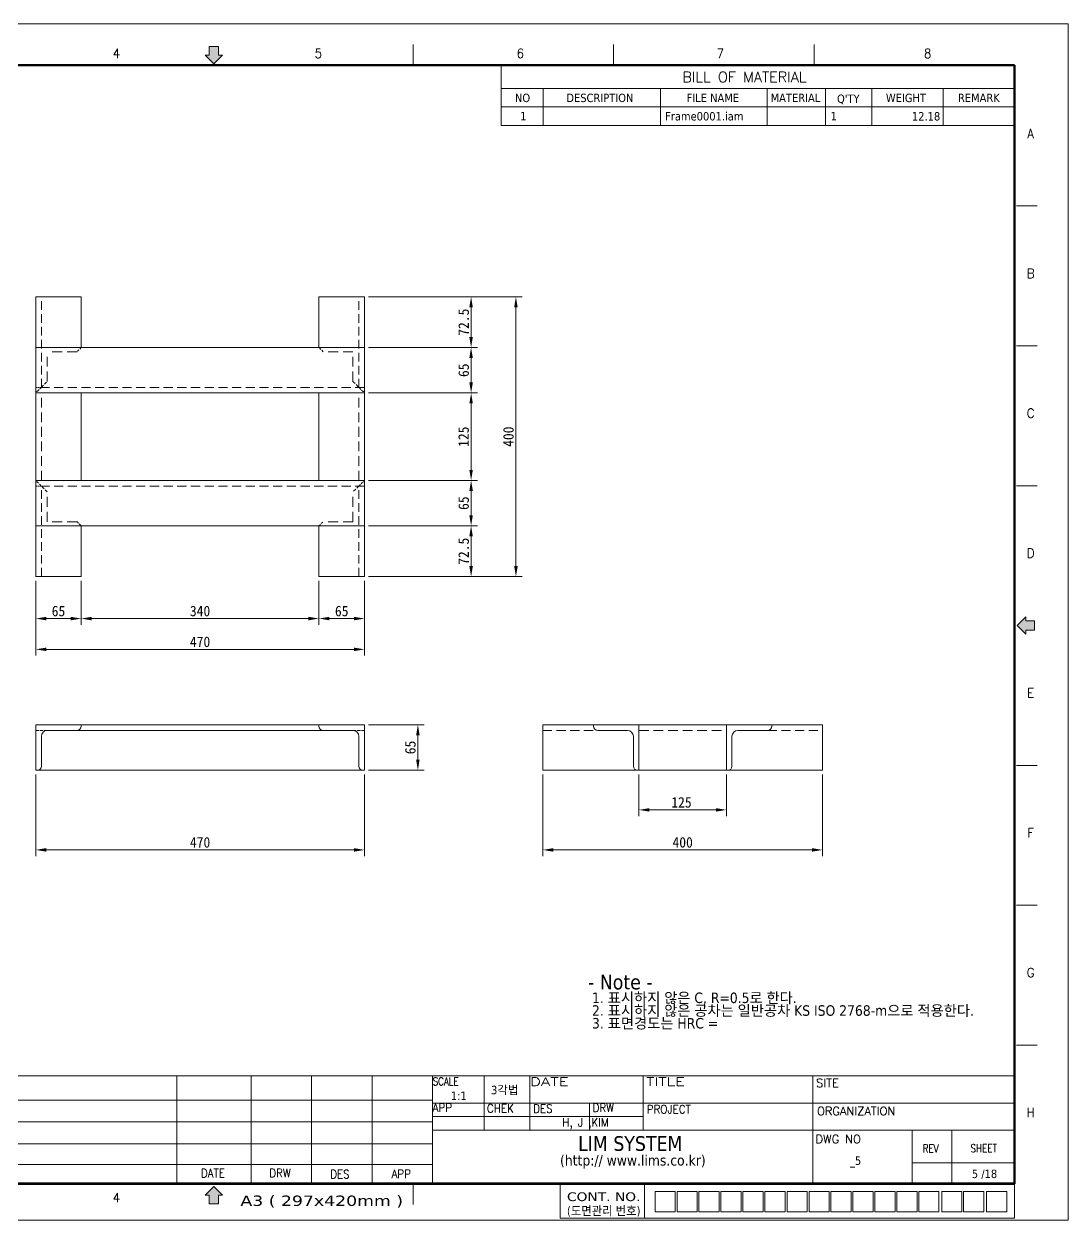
# Model space of a CAD drawing. Header units: millimetres. Extents: x 36 to 2484, y 36 to 1746.
# Drawn here: x 991 to 2484, y 36 to 1746 of the extents above; entities that cross this region are included whole.
import ezdxf
from ezdxf.enums import TextEntityAlignment as Align

# ---------------------------------------------------------------- set-up
doc = ezdxf.new("R2010")
doc.units = ezdxf.units.MM
doc.header["$LTSCALE"] = 6
doc.linetypes.add('HIDDEN', pattern=[9.525, 6.35, -3.175])
doc.layers.get('0').update_dxf_attribs({"lineweight": 18})
for name, color, linetype, lineweight in [('SkizziergeometrieWIN-ISO', 7, 'Continuous', 50), ('가는실선_A4', 7, 'Continuous', 5), ('굵은실선_A3', 7, 'Continuous', 18), ('제목(ISO)', 7, 'Continuous', 50)]:
    doc.layers.add(name, color=color, linetype=linetype, lineweight=lineweight)
for name, color, linetype, lineweight, true_color in [('가는실선_A3', 9, 'Continuous', 5, 0x808080), ('가는파선_A3', 7, 'HIDDEN', 13, 0x008000), ('해치선_A3', 1, 'Continuous', 5, 0xff0000)]:
    doc.layers.add(name, color=color, linetype=linetype, lineweight=lineweight, true_color=true_color)
doc.styles.add('A3_DS_PartList', font='RomanC.shx')
doc.styles.add('A3_DS_TB02', font='tahoma.ttf')
doc.styles.add('ROMANC_61', font='ROMANC.shx')
doc.styles.add('주 텍스트 (ISO)', font='tahoma.ttf')
doc.styles.add('주문자_A3(3.5)', font='tahoma.ttf')
doc.styles.add('치수문자_A3(2.5)', font='')
doc.styles.add('텍스트 스타일12', font='tahoma.ttf')
doc.styles.add('텍스트 스타일171', font='ROMANC.shx', dxfattribs={"width": 0.9})
doc.styles.add('텍스트 스타일206', font='ROMANC.shx', dxfattribs={"width": 1.11072})
doc.styles.add('텍스트 스타일208', font='ROMANC.shx', dxfattribs={"width": 1.194322})
doc.styles.add('텍스트 스타일211', font='ROMANC.shx', dxfattribs={"width": 0.9})
doc.styles.add('텍스트 스타일213', font='RomanC.shx', dxfattribs={"width": 0.9})
doc.styles.add('텍스트 스타일233', font='RomanC.shx')
doc.styles.add('텍스트 스타일36', font='ROMANC.shx', dxfattribs={"width": 0.941937})
doc.styles.add('텍스트 스타일42', font='tahoma.ttf', dxfattribs={"width": 1.378837})
doc.styles.add('텍스트 스타일46', font='tahoma.ttf', dxfattribs={"width": 0.862937})
doc.styles.add('텍스트 스타일48', font='tahoma.ttf', dxfattribs={"width": 1.258573})
doc.styles.add('텍스트 스타일65', font='romans.shx', dxfattribs={"width": 0.8})
doc.styles.get('치수문자_A3(2.5)').set_extended_font_data('GulimChe')
doc.dimstyles.new('치수_A3(2.5)', dxfattribs={"dimscale": 6, "dimtxt": 2.5, "dimasz": 2.5, "dimexe": 1.5, "dimexo": 1, "dimgap": 0.5, "dimtad": 1, "dimtoh": 1, "dimdec": 1, "dimrnd": 1e-08, "dimdsep": 46, "dimtxsty": '치수문자_A3(2.5)', "dimcen": 0.09, "dimdle": 10, "dimclrd": 8, "dimclre": 8, "dimclrt": 7, "dimadec": 1, "dimazin": 2, "dimtfac": 0.8, "dimtmove": 0, "dimatfit": 3, "dimfxl": 1, "dimtolj": 1, "dimtzin": 0, "dimlwd": -1, "dimlwe": -1, "dimarcsym": 0})

# ---------------------------------------------------------------- blocks, each defined once
blk = doc.blocks.new('경계 A3_경계')
for points in [[(405.98, 148.76), (403.92, 148.76), (403.92, 149.72), (401.86, 147.66), (403.92, 145.6), (403.92, 146.56), (405.98, 146.56)], [(211.52, 9.9), (211.52, 11.96), (212.48, 11.96), (210.42, 14.01), (208.36, 11.96), (209.32, 11.96), (209.32, 9.9)]]:
    blk.add_hatch(color=7).paths.add_polyline_path(points)
at = {"layer": '해치선_A3'}
blk.add_hatch(color=7, dxfattribs=at).paths.add_polyline_path([(211.52, 283.53), (212.48, 283.53), (210.42, 281.47), (208.36, 283.53), (209.32, 283.53), (209.32, 285.59), (211.52, 285.59)])
for p, q in [((209.32, 285.59), (211.52, 285.59)), ((209.32, 283.53), (209.32, 285.59)), ((211.52, 285.59), (211.52, 283.53)), ((208.36, 283.53), (209.32, 283.53)), ((210.42, 281.47), (208.36, 283.53)), ((211.52, 283.53), (212.48, 283.53)), ((403.92, 149.72), (401.86, 147.66)), ((403.92, 148.76), (403.92, 149.72)), ((405.98, 148.76), (403.92, 148.76)), ((405.98, 146.56), (405.98, 148.76)), ((401.86, 147.66), (403.92, 145.6)), ((403.92, 146.56), (405.98, 146.56)), ((403.92, 145.6), (403.92, 146.56)), ((292.99, 6.43), (292.99, 14.6)), ((210.42, 14.01), (208.36, 11.96)), ((208.36, 11.96), (209.32, 11.96)), ((209.32, 11.96), (209.32, 9.9)), ((212.48, 11.96), (210.42, 14.01)), ((211.52, 9.9), (211.52, 11.96)), ((211.52, 11.96), (212.48, 11.96)), ((209.32, 9.9), (211.52, 9.9))]:
    blk.add_line(p, q)
at = {"color": 7}
for p, q in [((403.92, 149.72), (401.86, 147.66)), ((403.92, 148.76), (403.92, 149.72)), ((405.98, 148.76), (403.92, 148.76)), ((405.98, 146.56), (405.98, 148.76)), ((401.86, 147.66), (403.92, 145.6)), ((403.92, 145.6), (403.92, 146.56)), ((403.92, 146.56), (405.98, 146.56)), ((210.42, 14.01), (208.36, 11.96)), ((208.36, 11.96), (209.32, 11.96)), ((209.32, 11.96), (209.32, 9.9)), ((212.48, 11.96), (210.42, 14.01)), ((211.52, 9.9), (211.52, 11.96)), ((211.52, 11.96), (212.48, 11.96)), ((209.32, 9.9), (211.52, 9.9))]:
    blk.add_line(p, q, dxfattribs=at)
at = {"layer": 'SkizziergeometrieWIN-ISO', "lineweight": 18}
for p, q in [((6, 291), (414, 291)), ((414, 291), (414, 6)), ((414, 6), (6, 6))]:
    blk.add_line(p, q, dxfattribs=at)
at = {"layer": '가는실선_A3', "color": 7}
for p, q in [((257.9, 281.16), (257.9, 286.06)), ((305.67, 281.16), (305.67, 286.06)), ((353.45, 281.16), (353.45, 286.06)), ((401.71, 247.62), (406.61, 247.62)), ((401.71, 214.3), (406.61, 214.3)), ((401.71, 180.98), (406.61, 180.98)), ((401.71, 114.34), (406.61, 114.34)), ((401.71, 81.02), (406.61, 81.02)), ((401.71, 47.7), (406.61, 47.7)), ((257.9, 14.6), (257.9, 9.7)), ((313.09, 14.6), (313.09, 6.55)), ((401.22, 14.6), (401.22, 6.43)), ((315.58, 12.77), (315.58, 7.95)), ((315.58, 12.77), (320.4, 12.77)), ((320.4, 12.77), (320.4, 7.95)), ((320.81, 12.77), (320.81, 7.95)), ((320.81, 12.77), (325.63, 12.77)), ((325.63, 12.77), (325.63, 7.95)), ((326.03, 12.77), (326.03, 7.95)), ((326.03, 12.77), (330.86, 12.77)), ((330.86, 12.77), (330.86, 7.95)), ((331.26, 12.77), (336.09, 12.77)), ((331.26, 12.77), (331.26, 7.95)), ((336.09, 12.77), (336.09, 7.95)), ((336.49, 12.77), (336.49, 7.95)), ((336.49, 12.77), (341.31, 12.77)), ((341.31, 12.77), (341.31, 7.95)), ((341.72, 12.77), (341.72, 7.95)), ((341.72, 12.77), (346.54, 12.77)), ((346.54, 12.77), (346.54, 7.95)), ((347.03, 12.77), (351.86, 12.77)), ((347.03, 12.77), (347.03, 7.95)), ((351.86, 12.77), (351.86, 7.95)), ((352.26, 12.77), (352.26, 7.95)), ((352.26, 12.77), (357.09, 12.77)), ((357.09, 12.77), (357.09, 7.95)), ((357.49, 12.77), (357.49, 7.95)), ((357.49, 12.77), (362.31, 12.77)), ((362.31, 12.77), (362.31, 7.95)), ((362.72, 12.77), (362.72, 7.95)), ((362.72, 12.77), (367.54, 12.77)), ((367.54, 12.77), (367.54, 7.95)), ((367.94, 12.77), (372.77, 12.77)), ((367.94, 12.77), (367.94, 7.95)), ((372.77, 12.77), (372.77, 7.95)), ((373.17, 12.77), (373.17, 7.95)), ((373.17, 12.77), (378, 12.77)), ((378, 12.77), (378, 7.95)), ((378.4, 12.77), (378.4, 7.95)), ((378.4, 12.77), (383.22, 12.77)), ((383.22, 12.77), (383.22, 7.95)), ((383.88, 12.77), (388.7, 12.77)), ((383.88, 12.77), (383.88, 7.95)), ((388.7, 12.77), (388.7, 7.95)), ((389.1, 12.77), (389.1, 7.95)), ((389.1, 12.77), (393.93, 12.77)), ((393.93, 12.77), (393.93, 7.95)), ((394.55, 12.77), (394.55, 7.95)), ((394.55, 12.77), (399.37, 12.77)), ((399.37, 12.77), (399.37, 7.95)), ((292.99, 6.43), (401.22, 6.43)), ((315.58, 7.95), (320.4, 7.95)), ((320.81, 7.95), (325.63, 7.95)), ((326.03, 7.95), (330.86, 7.95)), ((331.26, 7.95), (336.09, 7.95)), ((336.49, 7.95), (341.31, 7.95)), ((341.72, 7.95), (346.54, 7.95)), ((347.03, 7.95), (351.86, 7.95)), ((352.26, 7.95), (357.09, 7.95)), ((357.49, 7.95), (362.31, 7.95)), ((362.72, 7.95), (367.54, 7.95)), ((367.94, 7.95), (372.77, 7.95)), ((373.17, 7.95), (378, 7.95)), ((378.4, 7.95), (383.22, 7.95)), ((383.88, 7.95), (388.7, 7.95)), ((389.1, 7.95), (393.93, 7.95)), ((394.55, 7.95), (399.37, 7.95))]:
    blk.add_line(p, q, dxfattribs=at)
at = {"layer": '가는실선_A3', "color": 7, "lineweight": 60}
for p, q in [((401.22, 281.16), (19.02, 281.16)), ((401.22, 14.6), (401.22, 281.16)), ((19.02, 14.6), (401.22, 14.6))]:
    blk.add_line(p, q, dxfattribs=at)
at = {"layer": '굵은실선_A3'}
blk.add_line((212.48, 283.53), (210.42, 281.47), dxfattribs=at)
at = {"layer": '가는실선_A3', "color": 7, "style": '텍스트 스타일36', "width": 0.941937}
for s, p in [('4', (187.21, 283.98)), ('5', (235.33, 283.98)), ('6', (283.45, 283.98)), ('7', (331.14, 283.98)), ('8', (380.55, 283.98)), ('A', (405.08, 264.88)), ('B', (405.08, 231.56)), ('C', (405.08, 198.24)), ('D', (405.08, 164.92)), ('E', (405.08, 131.6)), ('F', (405.08, 98.28)), ('G', (405.08, 64.96)), ('H', (405.08, 31.64)), ('4', (187.21, 11.34))]:
    blk.add_text(s, height=2.2, dxfattribs=at).set_placement(p, align=Align.MIDDLE_CENTER)
at = {"layer": '가는실선_A3', "color": 7}
for s, height, style, width, p, p2 in [('A3 ( 297x420mm )', 2.463, '텍스트 스타일42', 1.378315, (216.76, 9.38), (255.51, 9.38)), ('CONT. NO.', 2.084, '텍스트 스타일48', 1.258564, (294.58, 10.53), (312.09, 10.53)), ('(도면관리 번호)', 2.084, '텍스트 스타일46', 0.982376, (294.58, 7.15), (312.09, 7.15))]:
    blk.add_text(s, height=height, dxfattribs=dict(at, style=style, width=width)).set_placement(p, p2, align=Align.FIT)
blk = doc.blocks.new('제목 블록 A3_표제란')
at = {"layer": '가는실선_A4', "lineweight": 13}
for p, q in [((25.42, 38.66), (269.12, 38.66)), ((208.17, 38.66), (208.17, 13.12)), ((269.12, 38.66), (407.77, 38.63)), ((25.42, 32.81), (269.12, 32.81))]:
    blk.add_line(p, q, dxfattribs=at)
at = {"layer": '가는실선_A4'}
for p, q in [((25.42, 13.12), (25.42, 38.66)), ((52.65, 38.66), (52.65, 13.12)), ((97.69, 38.66), (97.69, 13.12)), ((106.58, 37.75), (104.15, 34.26)), ((109.02, 34.26), (106.58, 37.75)), ((116.56, 13.12), (116.56, 38.69)), ((225.83, 38.66), (225.83, 12.86)), ((240.26, 38.66), (240.26, 12.86)), ((254.69, 38.66), (254.69, 13.12)), ((281.38, 38.66), (281.38, 25.66)), ((292.25, 38.65), (292.25, 25.66)), ((319.29, 38.65), (319.29, 25.66)), ((407.76, 13.12), (407.77, 38.63)), ((104.15, 34.26), (109.02, 34.26)), ((36.93, 32.81), (36.93, 19.82)), ((66.8, 32.81), (66.8, 17.47)), ((82.25, 32.81), (82.25, 17.47)), ((106.58, 31.55), (104.15, 28.06)), ((109.02, 28.06), (106.58, 31.55)), ((306.52, 32.15), (306.52, 25.66)), ((97.69, 30.03), (25.42, 30.03)), ((30.98, 29.24), (32.59, 29.24)), ((31.78, 28.13), (30.98, 29.24)), ((32.59, 29.24), (31.78, 28.13)), ((30.19, 26.66), (31.8, 26.66)), ((30.99, 25.55), (30.19, 26.66)), ((31.8, 26.66), (30.99, 25.55)), ((31.8, 26.66), (33.4, 26.66)), ((32.6, 25.55), (31.8, 26.66)), ((33.4, 26.66), (32.6, 25.55)), ((104.15, 28.06), (109.02, 28.06)), ((106.58, 26.57), (104.15, 23.08)), ((109.02, 23.08), (106.58, 26.57)), ((97.69, 25.05), (25.42, 25.05)), ((29.38, 24.16), (30.98, 24.16)), ((30.18, 23.05), (29.38, 24.16)), ((30.98, 24.16), (30.18, 23.05)), ((30.98, 24.16), (32.59, 24.16)), ((31.79, 23.05), (30.98, 24.16)), ((32.59, 24.16), (31.79, 23.05)), ((32.59, 24.16), (34.2, 24.16)), ((33.39, 23.05), (32.59, 24.16)), ((34.2, 24.16), (33.39, 23.05)), ((104.15, 23.08), (109.02, 23.08)), ((28.59, 21.34), (30.19, 21.34)), ((29.39, 20.23), (28.59, 21.34)), ((30.19, 21.34), (29.39, 20.23)), ((30.19, 21.34), (31.8, 21.34)), ((31, 20.23), (30.19, 21.34)), ((31.8, 21.34), (31, 20.23)), ((31.8, 21.34), (33.41, 21.34)), ((32.6, 20.23), (31.8, 21.34)), ((33.41, 21.34), (32.6, 20.23)), ((33.41, 21.34), (35.01, 21.34)), ((34.21, 20.23), (33.41, 21.34)), ((35.01, 21.34), (34.21, 20.23)), ((106.58, 21.34), (104.15, 17.85)), ((109.02, 17.85), (106.58, 21.34)), ((97.69, 19.82), (25.42, 19.82)), ((36.93, 19.82), (36.93, 13.12)), ((104.15, 17.85), (109.02, 17.85)), ((25.42, 13.12), (407.76, 13.12)), ((208.17, 13.12), (25.42, 13.12))]:
    blk.add_line(p, q, dxfattribs=at)
at = {"layer": '가는실선_A4', "color": 7}
for p, q in [((269.12, 13.12), (269.12, 38.66)), ((359.7, 38.64), (359.69, 13.12)), ((269.12, 32.15), (407.77, 32.15)), ((269.09, 27.68), (25.42, 27.68)), ((407.76, 25.66), (269.12, 25.66)), ((383.36, 25.66), (383.36, 13.12)), ((269.12, 22.4), (25.42, 22.4)), ((269.12, 17.47), (52.65, 17.47)), ((383.36, 17.91), (407.76, 17.92))]:
    blk.add_line(p, q, dxfattribs=at)
at = {"layer": '가는실선_A4', "color": 7, "linetype": 'Continuous'}
blk.add_line((392.85, 25.66), (392.85, 13.12), dxfattribs=at)
at = {"layer": '가는실선_A4'}
for centre, start, end in [((30.81, 31.11), 0, 180), ((32.21, 31.11), 180, 0)]:
    blk.add_arc(centre, 0.698, start, end, dxfattribs=at)
at = {"layer": '제목(ISO)', "color": 208, "lineweight": 5, "true_color": 0x400040}
blk.add_line((269.12, 28.95), (319.29, 28.95), dxfattribs=at)
at = {"layer": '가는실선_A3', "color": 7, "style": '텍스트 스타일12'}
blk.add_attdef('질량\\P1;_001', (38.26, 15.71), '', height=2, dxfattribs=at)
at = {"layer": '가는실선_A4', "color": 7}
for s, height, style, width, p in [('SCALE', 1.911, '텍스트 스타일65', 0.8, (269.12, 36.36)), ('CLASS OF FINISH', 2, '텍스트 스타일171', 0.9, (26.97, 34.81)), ('GENERAL TOL(MACHINE)', 2, '텍스트 스타일171', 0.9, (53.76, 34.67)), ('4', 1.5, '텍스트 스타일211', 0.9, (105.83, 34.98)), ('OVER0.5', 1.5, '텍스트 스타일211', 0.9, (54.63, 30.6)), ('UNDER6', 1.5, '텍스트 스타일211', 0.9, (69.75, 30.85)), ('APP', 2, '텍스트 스타일171', 0.9, (269.12, 30.05)), ('CHEK', 2, '텍스트 스타일171', 0.9, (282.07, 29.86)), ('DES', 2, '텍스트 스타일171', 0.9, (293.07, 29.82)), ('DRW', 2, '텍스트 스타일171', 0.9, (307.23, 30.03)), ('PROJECT', 2, '텍스트 스타일171', 0.9, (320.13, 29.68)), ('50S', 1.5, '텍스트 스타일211', 0.9, (42.49, 28.11)), ('6', 1.5, '텍스트 스타일211', 0.9, (56.81, 28.15)), ('30', 1.5, '텍스트 스타일211', 0.9, (71.73, 28.22)), ('3', 1.5, '텍스트 스타일211', 0.9, (105.83, 28.78)), ('H, J ,KIM', 2, '텍스트 스타일171', 0.9, (300.03, 26.54)), ('12.5S', 1.5, '텍스트 스타일211', 0.9, (42.49, 25.76)), ('30', 1.5, '텍스트 스타일211', 0.9, (56.81, 25.8)), ('120', 1.5, '텍스트 스타일211', 0.9, (71.73, 25.86)), ('3.2S', 1.5, '텍스트 스타일211', 0.9, (42.49, 23.12)), ('120', 1.5, '텍스트 스타일211', 0.9, (56.81, 23.16)), ('315', 1.5, '텍스트 스타일211', 0.9, (71.73, 23.23)), ('2', 1.5, '텍스트 스타일211', 0.9, (105.83, 23.8)), ('0.8S', 1.5, '텍스트 스타일211', 0.9, (42.49, 20.48)), ('160', 1.5, '텍스트 스타일211', 0.9, (56.81, 20.52)), ('1000', 1.5, '텍스트 스타일213', 0.9, (71.72, 20.59)), ('1', 1.5, '텍스트 스타일211', 0.9, (105.83, 18.57)), ('REV', 1.911, '텍스트 스타일65', 0.8, (385.9, 20.39)), ('SHEET', 1.911, '텍스트 스타일65', 0.8, (397.3, 20.42)), ('Weight', 2, '텍스트 스타일171', 0.9, (26.97, 15.76)), ('315', 1.5, '텍스트 스타일213', 0.9, (56.81, 17.94)), ('2000', 1.5, '텍스트 스타일211', 0.9, (71.72, 18.01)), ('OVER 2000', 1.5, '텍스트 스타일211', 0.9, (56.81, 13.87)), ('50S', 1.5, '텍스트 스타일211', 0.9, (71.73, 13.94)), ('REV NO', 2, '텍스트 스타일171', 0.9, (101.23, 14.1)), ('REVISION NOTE', 2, '텍스트 스타일171', 0.9, (148.38, 14.33)), ('DATE', 2, '텍스트 스타일171', 0.9, (213.9, 14.44)), ('DRW', 2, '텍스트 스타일171', 0.9, (230.19, 14.46)), ('DES', 2, '텍스트 스타일171', 0.9, (244.7, 14.2)), ('APP', 2, '텍스트 스타일171', 0.9, (259.32, 14.27))]:
    blk.add_text(s, height=height, dxfattribs=dict(at, style=style, width=width)).set_placement(p)
for s, style, width, p, p2 in [('DATE', '텍스트 스타일208', 1.22262, (292.31, 36.23), (301.51, 36.23)), ('TITLE', '텍스트 스타일206', 1.136317, (320.02, 36.23), (329.22, 36.23))]:
    blk.add_text(s, height=2, dxfattribs=dict(at, style=style, width=width)).set_placement(p, p2, align=Align.FIT)
at = {"layer": '가는실선_A4', "color": 7, "style": '텍스트 스타일233'}
for s, p in [('SITE', (360.5, 35.93)), ('ORGANIZATION', (360.7, 29.24)), ('DWG NO', (360.36, 22.57))]:
    blk.add_text(s, height=2, dxfattribs=at).set_placement(p)
at = {"layer": '가는실선_A4', "color": 7}
for s, insert, char_height, attachment_point, style in [('\\fTahoma|b0|i0;\\H2.0000;3각법', (283.03, 35.14), 2, 4, '주문자_A3(3.5)'), ('\\fAIGDT|b0|i0;\\W0.90;\\H1.5000;`\\fTahoma|b0|i0;\\W0.90;\\H1.5000;0.2', (85.63, 30.47), 1.5, 7, 'ROMANC_61'), ('\\fAIGDT|b0|i0;\\W0.90;\\H1.5000;`\\fTahoma|b0|i0;\\W0.90;\\H1.5000;0.1', (85.63, 27.69), 1.5, 7, 'ROMANC_61'), ('\\fAIGDT|b0|i0;\\W0.90;\\H1.5000;`\\fTahoma|b0|i0;\\W0.90;\\H1.5000;0.3', (85.63, 25.34), 1.5, 7, 'ROMANC_61'), ('\\fAIGDT|b0|i0;\\W0.90;\\H1.5000;`\\fTahoma|b0|i0;\\W0.90;\\H1.5000;0.5', (85.63, 22.71), 1.5, 7, 'ROMANC_61'), ('\\fAIGDT|b0|i0;\\W0.90;\\H1.5000;`\\fTahoma|b0|i0;\\W0.90;\\H1.5000;0.8', (85.62, 20.06), 1.5, 7, 'ROMANC_61'), ('\\fAIGDT|b0|i0;\\W0.90;\\H1.5000;`\\fTahoma|b0|i0;\\W0.90;\\H1.5000;1.2', (85.62, 17.48), 1.5, 7, 'ROMANC_61'), ('\\fAIGDT|b0|i0;\\W0.90;\\H1.5000;`\\fTahoma|b0|i0;\\W0.90;\\H1.5000;1.5', (85.63, 13.42), 1.5, 7, 'ROMANC_61')]:
    blk.add_mtext(s, dxfattribs=dict(at, insert=insert, char_height=char_height, attachment_point=attachment_point, style=style))
at = {"layer": '가는실선_A4', "char_height": 2, "style": '주 텍스트 (ISO)'}
for s, insert, attachment_point in [('\\fTahoma|b0|i0;\\H2.0000;_5 ', (369.91, 18.11), 5), ('\\fTahoma|b0|i0;\\H2.0000;5 /18 ', (400.63, 16.28), 2)]:
    blk.add_mtext(s, dxfattribs=dict(at, insert=insert, attachment_point=attachment_point))
at = {"layer": '가는실선_A4', "color": 7, "style": '텍스트 스타일12'}
blk.add_attdef('SCALE_001', (273.43, 32.87), '', height=2, dxfattribs=at)
blk.add_attdef('설명', text='', height=2, dxfattribs=at).set_placement((331.27, 35.73), align=Align.MIDDLE_LEFT)
blk.add_attdef('프로젝트', text='', height=2, dxfattribs=at).set_placement((340.77, 28.27), align=Align.MIDDLE_CENTER)
at = {"layer": '가는실선_A4', "style": '텍스트 스타일12'}
blk.add_attdef('리비전_번호', text='', height=2, dxfattribs=at).set_placement((388.38, 15.27), align=Align.MIDDLE_CENTER)
at = {"layer": '제목(ISO)', "char_height": 3.5, "attachment_point": 1, "style": '주 텍스트 (ISO)'}
for s, insert, line_spacing_factor in [('- Note -\\P{\\H0.71429x; 1. \\fGulim|b0|i0|c129|p50;표시하지 않은 \\fTahoma|b0|i0|c129|p34;C, R=0.5\\fGulim|b0|i0|c129|p50;로 한다\\fTahoma|b0|i0|c129|p34;.\\H1.54068x; \\H0.64906x;\\P 2. \\fGulim|b0|i0|c129|p50;표시하지 않은 공차는 일반공차 \\fTahoma|b0|i0|c129|p34;KS ISO 2768-m\\fGulim|b0|i0|c129|p50;으로 적용한다\\fTahoma|b0|i0|c129|p34;.\\H1.32612x; \\H0.75408x;\\P 3. \\fGulim|b0|i0|c129|p50;표면경도는 \\fTahoma|b0|i0|c129|p34;HRC = \\H1.31974x; }', (306.15, 62.72), 0.727683), ('{\\H1x;    LIM SYSTEM\\H0.71429x;  \\P (http:// www.lims.co.kr)\\H1.44773x; }', (298.53, 24.26), 0.771785)]:
    blk.add_mtext(s, dxfattribs=dict(at, insert=insert, line_spacing_factor=line_spacing_factor))
at = {"layer": '제목(ISO)', "style": '텍스트 스타일12'}
for tag, p in [('관리자', (373.93, 36.39)), ('공급업자', (383.08, 28.64))]:
    blk.add_attdef(tag, text='', height=2, dxfattribs=at).set_placement(p, align=Align.TOP_LEFT)
blk = doc.blocks.new('*D16')
at = {"layer": 'Defpoints', "color": 0, "transparency": 16777216}
for p in [(1007.9, 679.1), (1477.9, 679.1), (1477.9, 565.2)]:
    blk.add_point(p, dxfattribs=at)
at = {"layer": '가는실선_A4', "color": 8, "transparency": 16777216}
for p, q in [((1007.9, 673.1), (1007.9, 556.2)), ((1477.9, 673.1), (1477.9, 556.2)), ((1022.9, 565.2), (1462.9, 565.2))]:
    blk.add_line(p, q, dxfattribs=at)
for points in [[(1022.9, 567.7), (1022.9, 562.7), (1007.9, 565.2)], [(1462.9, 567.7), (1462.9, 562.7), (1477.9, 565.2)]]:
    blk.add_solid(points, dxfattribs=at)
at = {"layer": '가는실선_A4', "color": 7, "transparency": 16777216, "insert": (1242.9, 575.9), "char_height": 15, "attachment_point": 5, "style": '치수문자_A3(2.5)'}
blk.add_mtext('\\A1;470', dxfattribs=at)
blk = doc.blocks.new('*D17')
at = {"layer": 'Defpoints', "color": 0, "transparency": 16777216}
for p in [(1477.9, 744.1), (1477.9, 679.1), (1554.3, 679.1)]:
    blk.add_point(p, dxfattribs=at)
at = {"layer": '가는실선_A4', "color": 8, "transparency": 16777216}
for p, q in [((1483.9, 744.1), (1563.3, 744.1)), ((1554.3, 729.1), (1554.3, 694.1)), ((1483.9, 679.1), (1563.3, 679.1))]:
    blk.add_line(p, q, dxfattribs=at)
for points in [[(1551.8, 729.1), (1556.8, 729.1), (1554.3, 744.1)], [(1551.8, 694.1), (1556.8, 694.1), (1554.3, 679.1)]]:
    blk.add_solid(points, dxfattribs=at)
at = {"layer": '가는실선_A4', "color": 7, "transparency": 16777216, "insert": (1543.6, 711.6), "char_height": 15, "attachment_point": 5, "rotation": 90, "style": '치수문자_A3(2.5)'}
blk.add_mtext('\\A1;65', dxfattribs=at)
blk = doc.blocks.new('*D18')
at = {"layer": 'Defpoints', "color": 0, "transparency": 16777216}
for p in [(1870.4, 679.1), (1995.4, 679.1), (1995.4, 622.4)]:
    blk.add_point(p, dxfattribs=at)
at = {"layer": '가는실선_A4', "color": 8, "transparency": 16777216}
for p, q in [((1870.4, 673.1), (1870.4, 613.4)), ((1995.4, 673.1), (1995.4, 613.4)), ((1885.4, 622.4), (1980.4, 622.4))]:
    blk.add_line(p, q, dxfattribs=at)
for points in [[(1885.4, 624.9), (1885.4, 619.9), (1870.4, 622.4)], [(1980.4, 624.9), (1980.4, 619.9), (1995.4, 622.4)]]:
    blk.add_solid(points, dxfattribs=at)
at = {"layer": '가는실선_A4', "color": 7, "transparency": 16777216, "insert": (1931.2, 633.1), "char_height": 15, "attachment_point": 5, "style": '치수문자_A3(2.5)'}
blk.add_mtext('\\A1;125', dxfattribs=at)
blk = doc.blocks.new('*D19')
at = {"layer": 'Defpoints', "color": 0, "transparency": 16777216}
for p in [(1732.9, 679.1), (2132.9, 679.1), (1732.9, 565.2)]:
    blk.add_point(p, dxfattribs=at)
at = {"layer": '가는실선_A4', "color": 8, "transparency": 16777216}
for p, q in [((1732.9, 673.1), (1732.9, 556.2)), ((2132.9, 673.1), (2132.9, 556.2)), ((2117.9, 565.2), (1747.9, 565.2))]:
    blk.add_line(p, q, dxfattribs=at)
for points in [[(1747.9, 567.7), (1747.9, 562.7), (1732.9, 565.2)], [(2117.9, 567.7), (2117.9, 562.7), (2132.9, 565.2)]]:
    blk.add_solid(points, dxfattribs=at)
at = {"layer": '가는실선_A4', "color": 7, "transparency": 16777216, "insert": (1932.9, 575.9), "char_height": 15, "attachment_point": 5, "style": '치수문자_A3(2.5)'}
blk.add_mtext('\\A1;400', dxfattribs=at)
blk = doc.blocks.new('*D20')
at = {"layer": 'Defpoints', "color": 0, "transparency": 16777216}
for p in [(1477.9, 1355.9), (1477.9, 955.9), (1694.5, 955.9)]:
    blk.add_point(p, dxfattribs=at)
at = {"layer": '가는실선_A4', "color": 8, "transparency": 16777216}
for p, q in [((1483.9, 1355.9), (1703.5, 1355.9)), ((1694.5, 1340.9), (1694.5, 970.9)), ((1483.9, 955.9), (1703.5, 955.9))]:
    blk.add_line(p, q, dxfattribs=at)
for points in [[(1692, 1340.9), (1697, 1340.9), (1694.5, 1355.9)], [(1692, 970.9), (1697, 970.9), (1694.5, 955.9)]]:
    blk.add_solid(points, dxfattribs=at)
at = {"layer": '가는실선_A4', "color": 7, "transparency": 16777216, "insert": (1683.9, 1155.9), "char_height": 15, "attachment_point": 5, "rotation": 90, "style": '치수문자_A3(2.5)'}
blk.add_mtext('\\A1;400', dxfattribs=at)
blk = doc.blocks.new('*D21')
at = {"layer": 'Defpoints', "color": 0, "transparency": 16777216}
for p in [(1477.9, 1283.4), (1477.9, 1218.4), (1630.4, 1218.4)]:
    blk.add_point(p, dxfattribs=at)
at = {"layer": '가는실선_A4', "color": 8, "transparency": 16777216}
for p, q in [((1483.9, 1283.4), (1639.4, 1283.4)), ((1630.4, 1268.4), (1630.4, 1233.4)), ((1483.9, 1218.4), (1639.4, 1218.4))]:
    blk.add_line(p, q, dxfattribs=at)
for points in [[(1627.9, 1268.4), (1632.9, 1268.4), (1630.4, 1283.4)], [(1627.9, 1233.4), (1632.9, 1233.4), (1630.4, 1218.4)]]:
    blk.add_solid(points, dxfattribs=at)
at = {"layer": '가는실선_A4', "color": 7, "transparency": 16777216, "insert": (1619.8, 1250.9), "char_height": 15, "attachment_point": 5, "rotation": 90, "style": '치수문자_A3(2.5)'}
blk.add_mtext('\\A1;65', dxfattribs=at)
blk = doc.blocks.new('*D22')
at = {"layer": 'Defpoints', "color": 0, "transparency": 16777216}
for p in [(1477.9, 1218.4), (1477.9, 1093.4), (1630.4, 1093.4)]:
    blk.add_point(p, dxfattribs=at)
at = {"layer": '가는실선_A4', "color": 8, "transparency": 16777216}
for p, q in [((1483.9, 1218.4), (1639.4, 1218.4)), ((1630.4, 1203.4), (1630.4, 1108.4)), ((1483.9, 1093.4), (1639.4, 1093.4))]:
    blk.add_line(p, q, dxfattribs=at)
for points in [[(1627.9, 1203.4), (1632.9, 1203.4), (1630.4, 1218.4)], [(1627.9, 1108.4), (1632.9, 1108.4), (1630.4, 1093.4)]]:
    blk.add_solid(points, dxfattribs=at)
at = {"layer": '가는실선_A4', "color": 7, "transparency": 16777216, "insert": (1619.7, 1155.9), "char_height": 15, "attachment_point": 5, "rotation": 90, "style": '치수문자_A3(2.5)'}
blk.add_mtext('\\A1;125', dxfattribs=at)
blk = doc.blocks.new('*D23')
at = {"layer": 'Defpoints', "color": 0, "transparency": 16777216}
for p in [(1477.9, 1093.4), (1477.9, 1028.4), (1630.4, 1028.4)]:
    blk.add_point(p, dxfattribs=at)
at = {"layer": '가는실선_A4', "color": 8, "transparency": 16777216}
for p, q in [((1483.9, 1093.4), (1639.4, 1093.4)), ((1630.4, 1078.4), (1630.4, 1043.4)), ((1483.9, 1028.4), (1639.4, 1028.4))]:
    blk.add_line(p, q, dxfattribs=at)
for points in [[(1627.9, 1078.4), (1632.9, 1078.4), (1630.4, 1093.4)], [(1627.9, 1043.4), (1632.9, 1043.4), (1630.4, 1028.4)]]:
    blk.add_solid(points, dxfattribs=at)
at = {"layer": '가는실선_A4', "color": 7, "transparency": 16777216, "insert": (1619.8, 1060.9), "char_height": 15, "attachment_point": 5, "rotation": 90, "style": '치수문자_A3(2.5)'}
blk.add_mtext('\\A1;65', dxfattribs=at)
blk = doc.blocks.new('*D24')
at = {"layer": 'Defpoints', "color": 0, "transparency": 16777216}
for p in [(1477.9, 1028.4), (1477.9, 955.9), (1630.4, 955.9)]:
    blk.add_point(p, dxfattribs=at)
at = {"layer": '가는실선_A4', "color": 8, "transparency": 16777216}
for p, q in [((1483.9, 1028.4), (1639.4, 1028.4)), ((1630.4, 1013.4), (1630.4, 970.9)), ((1483.9, 955.9), (1639.4, 955.9))]:
    blk.add_line(p, q, dxfattribs=at)
for points in [[(1627.9, 1013.4), (1632.9, 1013.4), (1630.4, 1028.4)], [(1627.9, 970.9), (1632.9, 970.9), (1630.4, 955.9)]]:
    blk.add_solid(points, dxfattribs=at)
at = {"layer": '가는실선_A4', "color": 7, "transparency": 16777216, "insert": (1619.8, 992.1), "char_height": 15, "attachment_point": 5, "rotation": 90, "style": '치수문자_A3(2.5)'}
blk.add_mtext('\\A1;72.5', dxfattribs=at)
blk = doc.blocks.new('*D25')
at = {"layer": 'Defpoints', "color": 0, "transparency": 16777216}
for p in [(1477.9, 1355.9), (1477.9, 1283.4), (1630.4, 1283.4)]:
    blk.add_point(p, dxfattribs=at)
at = {"layer": '가는실선_A4', "color": 8, "transparency": 16777216}
for p, q in [((1483.9, 1355.9), (1639.4, 1355.9)), ((1630.4, 1340.9), (1630.4, 1298.4)), ((1483.9, 1283.4), (1639.4, 1283.4))]:
    blk.add_line(p, q, dxfattribs=at)
for points in [[(1627.9, 1340.9), (1632.9, 1340.9), (1630.4, 1355.9)], [(1627.9, 1298.4), (1632.9, 1298.4), (1630.4, 1283.4)]]:
    blk.add_solid(points, dxfattribs=at)
at = {"layer": '가는실선_A4', "color": 7, "transparency": 16777216, "insert": (1619.8, 1319.6), "char_height": 15, "attachment_point": 5, "rotation": 90, "style": '치수문자_A3(2.5)'}
blk.add_mtext('\\A1;72.5', dxfattribs=at)
blk = doc.blocks.new('*D26')
at = {"layer": 'Defpoints', "color": 0, "transparency": 16777216}
for p in [(1007.9, 955.9), (1072.9, 955.9), (1072.9, 895.9)]:
    blk.add_point(p, dxfattribs=at)
at = {"layer": '가는실선_A4', "color": 8, "transparency": 16777216}
for p, q in [((1007.9, 949.9), (1007.9, 886.9)), ((1072.9, 949.9), (1072.9, 886.9)), ((1022.9, 895.9), (1057.9, 895.9))]:
    blk.add_line(p, q, dxfattribs=at)
for points in [[(1022.9, 898.4), (1022.9, 893.4), (1007.9, 895.9)], [(1057.9, 898.4), (1057.9, 893.4), (1072.9, 895.9)]]:
    blk.add_solid(points, dxfattribs=at)
at = {"layer": '가는실선_A4', "color": 7, "transparency": 16777216, "insert": (1040.4, 906.6), "char_height": 15, "attachment_point": 5, "style": '치수문자_A3(2.5)'}
blk.add_mtext('\\A1;65', dxfattribs=at)
blk = doc.blocks.new('*D27')
at = {"layer": 'Defpoints', "color": 0, "transparency": 16777216}
for p in [(1072.9, 955.9), (1412.9, 955.9), (1412.9, 895.9)]:
    blk.add_point(p, dxfattribs=at)
at = {"layer": '가는실선_A4', "color": 8, "transparency": 16777216}
for p, q in [((1072.9, 949.9), (1072.9, 886.9)), ((1412.9, 949.9), (1412.9, 886.9)), ((1087.9, 895.9), (1397.9, 895.9))]:
    blk.add_line(p, q, dxfattribs=at)
for points in [[(1087.9, 898.4), (1087.9, 893.4), (1072.9, 895.9)], [(1397.9, 898.4), (1397.9, 893.4), (1412.9, 895.9)]]:
    blk.add_solid(points, dxfattribs=at)
at = {"layer": '가는실선_A4', "color": 7, "transparency": 16777216, "insert": (1242.9, 906.6), "char_height": 15, "attachment_point": 5, "style": '치수문자_A3(2.5)'}
blk.add_mtext('\\A1;340', dxfattribs=at)
blk = doc.blocks.new('*D28')
at = {"layer": 'Defpoints', "color": 0, "transparency": 16777216}
for p in [(1412.9, 955.9), (1477.9, 955.9), (1412.9, 895.9)]:
    blk.add_point(p, dxfattribs=at)
at = {"layer": '가는실선_A4', "color": 8, "transparency": 16777216}
for p, q in [((1412.9, 949.9), (1412.9, 886.9)), ((1477.9, 949.9), (1477.9, 886.9)), ((1462.9, 895.9), (1427.9, 895.9))]:
    blk.add_line(p, q, dxfattribs=at)
for points in [[(1427.9, 898.4), (1427.9, 893.4), (1412.9, 895.9)], [(1462.9, 898.4), (1462.9, 893.4), (1477.9, 895.9)]]:
    blk.add_solid(points, dxfattribs=at)
at = {"layer": '가는실선_A4', "color": 7, "transparency": 16777216, "insert": (1445.4, 906.6), "char_height": 15, "attachment_point": 5, "style": '치수문자_A3(2.5)'}
blk.add_mtext('\\A1;65', dxfattribs=at)
blk = doc.blocks.new('*D29')
at = {"layer": 'Defpoints', "color": 0, "transparency": 16777216}
for p in [(1007.9, 955.9), (1477.9, 955.9), (1007.9, 851.9)]:
    blk.add_point(p, dxfattribs=at)
at = {"layer": '가는실선_A4', "color": 8, "transparency": 16777216}
for p, q in [((1007.9, 949.9), (1007.9, 842.9)), ((1477.9, 949.9), (1477.9, 842.9)), ((1462.9, 851.9), (1022.9, 851.9))]:
    blk.add_line(p, q, dxfattribs=at)
for points in [[(1022.9, 854.4), (1022.9, 849.4), (1007.9, 851.9)], [(1462.9, 854.4), (1462.9, 849.4), (1477.9, 851.9)]]:
    blk.add_solid(points, dxfattribs=at)
at = {"layer": '가는실선_A4', "color": 7, "transparency": 16777216, "insert": (1242.9, 862.6), "char_height": 15, "attachment_point": 5, "style": '치수문자_A3(2.5)'}
blk.add_mtext('\\A1;470', dxfattribs=at)
blk = doc.blocks.new('BILL OF MATERIAL2')
at = {"layer": '가는실선_A4'}
for p, q in [((401.22, 281.16), (278.87, 281.16)), ((278.87, 281.16), (278.87, 275.59)), ((401.22, 281.16), (401.22, 275.59)), ((401.22, 275.59), (278.87, 275.59)), ((278.87, 275.59), (278.87, 271.21)), ((288.87, 275.59), (288.87, 271.21)), ((316.87, 275.59), (316.87, 271.21)), ((342.27, 275.59), (342.27, 271.21)), ((356.22, 275.59), (356.22, 271.21)), ((367.22, 275.59), (367.22, 271.21)), ((384.22, 275.59), (384.22, 271.21)), ((401.22, 275.59), (401.22, 271.21)), ((401.22, 271.21), (278.87, 271.21)), ((278.87, 271.21), (278.87, 266.83)), ((288.87, 271.21), (288.87, 266.83)), ((316.87, 271.21), (316.87, 266.83)), ((342.27, 271.21), (342.27, 266.83)), ((356.22, 271.21), (356.22, 266.83)), ((367.22, 271.21), (367.22, 266.83)), ((384.22, 271.21), (384.22, 266.83)), ((401.22, 271.21), (401.22, 266.83)), ((401.22, 266.83), (278.87, 266.83))]:
    blk.add_line(p, q, dxfattribs=at)
at = {"layer": '가는실선_A4', "color": 7, "attachment_point": 7}
for s, insert, char_height, style in [('BILL OF MATERIAL', (322.09, 277.12), 2.5, 'A3_DS_PartList'), ('NO', (282.18, 272.34), 2, 'A3_DS_TB02'), ('DESCRIPTION', (294.44, 272.34), 2, 'A3_DS_TB02'), ('FILE NAME', (323.08, 272.4), 2, 'A3_DS_TB02'), ('MATERIAL', (343.11, 272.4), 2, 'A3_DS_TB02'), ("Q'TY", (358.93, 271.83), 2, 'A3_DS_TB02'), ('WEIGHT', (370.58, 272.34), 2, 'A3_DS_TB02'), ('REMARK', (387.75, 272.4), 2, 'A3_DS_TB02'), ('1', (283.42, 268.02), 2, 'A3_DS_TB02'), ('Frame0001.iam', (317.97, 267.96), 2, 'A3_DS_TB02'), ('1', (357.42, 268.02), 2, 'A3_DS_TB02'), ('12.18', (376.78, 267.95), 2, 'A3_DS_TB02')]:
    blk.add_mtext(s, dxfattribs=dict(at, insert=insert, char_height=char_height, style=style))

msp = doc.modelspace()

# ---------------------------------------------------------------- linework, layer by layer
at = {"layer": '가는파선_A3', "ltscale": 0.32371}
for p, q in [((1015.91, 1226.397), (1015.91, 1355.897)), ((1469.91, 1226.397), (1469.91, 1355.897)), ((1015.91, 955.897), (1015.91, 1085.397)), ((1469.91, 955.897), (1469.91, 1085.397))]:
    msp.add_line(p, q, dxfattribs=at)
at = {"layer": '가는파선_A3', "ltscale": 0.078851}
for p, q in [((1072.91, 1283.397), (1066.91, 1277.397)), ((1418.91, 1277.397), (1412.91, 1283.397)), ((1015.91, 1226.397), (1009.91, 1220.397)), ((1475.91, 1220.397), (1469.91, 1226.397)), ((1009.91, 1091.397), (1015.91, 1085.397)), ((1469.91, 1085.397), (1475.91, 1091.397)), ((1066.91, 1034.397), (1072.91, 1028.397)), ((1412.91, 1028.397), (1418.91, 1034.397))]:
    msp.add_line(p, q, dxfattribs=at)
at = {"layer": '가는파선_A3', "ltscale": 0.371829}
for p, q in [((1024.41, 1234.897), (1024.41, 1277.397)), ((1066.91, 1277.397), (1024.41, 1277.397)), ((1461.41, 1277.397), (1418.91, 1277.397)), ((1461.41, 1234.897), (1461.41, 1277.397)), ((1024.41, 1034.397), (1024.41, 1076.897)), ((1461.41, 1034.397), (1461.41, 1076.897)), ((1066.91, 1034.397), (1024.41, 1034.397)), ((1461.41, 1034.397), (1418.91, 1034.397))]:
    msp.add_line(p, q, dxfattribs=at)
at = {"layer": '가는파선_A3', "ltscale": 0.111747}
for p, q in [((1015.91, 1226.397), (1024.41, 1234.897)), ((1461.41, 1234.897), (1469.91, 1226.397)), ((1024.41, 1076.897), (1015.91, 1085.397)), ((1469.91, 1085.397), (1461.41, 1076.897))]:
    msp.add_line(p, q, dxfattribs=at)
at = {"layer": '가는파선_A3', "ltscale": 0.342665}
for p, q in [((1477.91, 1226.397), (1007.91, 1226.397)), ((1477.91, 1085.397), (1007.91, 1085.397))]:
    msp.add_line(p, q, dxfattribs=at)
at = {"layer": '가는파선_A3', "ltscale": 0.055011}
for p, q in [((1007.91, 1226.397), (1015.91, 1226.397)), ((1469.91, 1226.397), (1477.91, 1226.397)), ((1007.91, 1085.397), (1015.91, 1085.397)), ((1469.91, 1085.397), (1477.91, 1085.397))]:
    msp.add_line(p, q, dxfattribs=at)
at = {"layer": '가는파선_A3', "ltscale": 0.013678}
for p, q in [((1009.91, 1220.397), (1007.91, 1220.397)), ((1477.91, 1220.397), (1475.91, 1220.397)), ((1009.91, 1091.397), (1007.91, 1091.397)), ((1477.91, 1091.397), (1475.91, 1091.397))]:
    msp.add_line(p, q, dxfattribs=at)
at = {"layer": '가는파선_A3', "ltscale": 0.364538}
for p, q in [((1015.91, 1093.397), (1015.91, 1218.397)), ((1469.91, 1093.397), (1469.91, 1218.397)), ((1870.424, 736.054), (1995.424, 736.054))]:
    msp.add_line(p, q, dxfattribs=at)
at = {"layer": '가는파선_A3', "ltscale": 0.113567}
for p, q in [((1024.41, 736.054), (1007.91, 736.054)), ((1007.91, 736.054), (1024.41, 736.054)), ((1477.91, 736.054), (1461.41, 736.054)), ((1461.41, 736.054), (1477.91, 736.054))]:
    msp.add_line(p, q, dxfattribs=at)
at = {"layer": '가는파선_A3', "ltscale": 0.343395}
for p, q in [((1732.924, 736.054), (1811.424, 736.054)), ((2054.424, 736.054), (2132.924, 736.054))]:
    msp.add_line(p, q, dxfattribs=at)
at = {"layer": '굵은실선_A3'}
for p, q in [((1072.91, 1355.897), (1007.91, 1355.897)), ((1007.91, 1283.397), (1007.91, 1355.897)), ((1072.91, 1283.397), (1072.91, 1355.897)), ((1477.91, 1355.897), (1412.91, 1355.897)), ((1412.91, 1283.397), (1412.91, 1355.897)), ((1477.91, 1283.397), (1477.91, 1355.897)), ((1477.91, 1283.397), (1007.91, 1283.397)), ((1007.91, 1283.397), (1007.91, 1218.397)), ((1007.91, 1283.397), (1072.91, 1283.397)), ((1412.91, 1283.397), (1477.91, 1283.397)), ((1477.91, 1283.397), (1477.91, 1218.397)), ((1477.91, 1218.397), (1007.91, 1218.397)), ((1007.91, 1093.397), (1007.91, 1218.397)), ((1072.91, 1218.397), (1007.91, 1218.397)), ((1072.91, 1093.397), (1072.91, 1218.397)), ((1412.91, 1093.397), (1412.91, 1218.397)), ((1477.91, 1218.397), (1412.91, 1218.397)), ((1477.91, 1093.397), (1477.91, 1218.397)), ((1477.91, 1093.397), (1007.91, 1093.397)), ((1007.91, 1093.397), (1007.91, 1028.397)), ((1007.91, 1093.397), (1072.91, 1093.397)), ((1412.91, 1093.397), (1477.91, 1093.397)), ((1477.91, 1093.397), (1477.91, 1028.397)), ((1477.91, 1028.397), (1007.91, 1028.397)), ((1072.91, 1028.397), (1007.91, 1028.397)), ((1007.91, 955.897), (1007.91, 1028.397)), ((1072.91, 955.897), (1072.91, 1028.397)), ((1412.91, 955.897), (1412.91, 1028.397)), ((1477.91, 1028.397), (1412.91, 1028.397)), ((1477.91, 955.897), (1477.91, 1028.397)), ((1072.91, 955.897), (1007.91, 955.897)), ((1477.91, 955.897), (1412.91, 955.897)), ((1072.91, 744.054), (1007.91, 744.054)), ((1007.91, 744.054), (1007.91, 679.054)), ((1024.41, 736.054), (1066.91, 736.054)), ((1418.91, 736.054), (1066.91, 736.054)), ((1412.91, 744.054), (1072.91, 744.054)), ((1072.91, 742.054), (1072.91, 744.054)), ((1477.91, 744.054), (1412.91, 744.054)), ((1412.91, 744.054), (1412.91, 742.054)), ((1418.91, 736.054), (1461.41, 736.054)), ((1477.91, 679.054), (1477.91, 744.054)), ((1732.924, 679.054), (1732.924, 744.054)), ((1732.924, 744.054), (1805.424, 744.054)), ((1870.424, 744.054), (1805.424, 744.054)), ((1805.424, 744.054), (1805.424, 742.054)), ((1805.424, 742.054), (1805.424, 744.054)), ((1811.424, 736.054), (1853.924, 736.054)), ((1853.924, 736.054), (1811.424, 736.054)), ((1870.424, 679.054), (1870.424, 744.054)), ((1870.424, 744.054), (1870.424, 679.054)), ((1870.424, 744.054), (1995.424, 744.054)), ((2060.424, 744.054), (1995.424, 744.054)), ((1995.424, 744.054), (1995.424, 679.054)), ((1995.424, 679.054), (1995.424, 744.054)), ((2011.924, 736.054), (2054.424, 736.054)), ((2054.424, 736.054), (2011.924, 736.054)), ((2060.424, 742.054), (2060.424, 744.054)), ((2060.424, 744.054), (2060.424, 742.054)), ((2060.424, 744.054), (2132.924, 744.054)), ((2132.924, 679.054), (2132.924, 744.054)), ((1015.91, 685.054), (1015.91, 727.554)), ((1469.91, 727.554), (1469.91, 685.054)), ((1862.424, 727.554), (1862.424, 685.054)), ((1862.424, 685.054), (1862.424, 727.554)), ((2003.424, 685.054), (2003.424, 727.554)), ((2003.424, 727.554), (2003.424, 685.054)), ((1007.91, 679.054), (1009.91, 679.054)), ((1475.91, 679.054), (1009.91, 679.054)), ((1475.91, 679.054), (1477.91, 679.054)), ((1732.924, 679.054), (1868.424, 679.054)), ((1868.424, 679.054), (1870.424, 679.054)), ((1870.424, 679.054), (1995.424, 679.054)), ((1995.424, 679.054), (1997.424, 679.054)), ((1997.424, 679.054), (2132.924, 679.054))]:
    msp.add_line(p, q, dxfattribs=at)
for centre, radius, start, end in [((1024.41, 727.554), 8.5, 90, 180), ((1066.91, 742.054), 6, 270, 0), ((1418.91, 742.054), 6, 180, 270), ((1461.41, 727.554), 8.5, 0, 90), ((1811.424, 742.054), 6, 180, 270), ((1811.424, 742.054), 6, 180, 270), ((1853.924, 727.554), 8.5, 0, 90), ((1853.924, 727.554), 8.5, 0, 90), ((2011.924, 727.554), 8.5, 90, 180), ((2011.924, 727.554), 8.5, 90, 180), ((2054.424, 742.054), 6, 270, 0), ((2054.424, 742.054), 6, 270, 0), ((1009.91, 685.054), 6, 270, 0), ((1475.91, 685.054), 6, 180, 270), ((1868.424, 685.054), 6, 180, 270), ((1868.424, 685.054), 6, 180, 270), ((1997.424, 685.054), 6, 270, 0), ((1997.424, 685.054), 6, 270, 0)]:
    msp.add_arc(centre, radius, start, end, dxfattribs=at)

# ---------------------------------------------------------------- block references
at = {"xscale": 6, "yscale": 6, "zscale": 6}
msp.add_blockref('경계 A3_경계', (0, 0), dxfattribs=at)
msp.add_blockref('제목 블록 A3_표제란', (-39.279, 10.418), dxfattribs=at).add_auto_attribs({'SCALE_001': '1:1', '질량\\P1;_001': '12.2 kg'})
at = {"layer": '가는실선_A4', "xscale": 6, "yscale": 6, "zscale": 6}
msp.add_blockref('BILL OF MATERIAL2', (0, 0), dxfattribs=at)

# ---------------------------------------------------------------- dimensions: what is measured, and where the dimension line sits
at = {"layer": '가는실선_A4', "color": 8, "true_color": 0x808080}
for base, p1, p2, angle, picture, middle in [((1694.545, 955.897), (1477.91, 1355.897), (1477.91, 955.897), 90, '*D20', (1694.545, 1155.897)), ((1630.441, 1283.397), (1477.91, 1355.897), (1477.91, 1283.397), 90, '*D25', (1630.441, 1319.647)), ((1630.441, 1218.397), (1477.91, 1283.397), (1477.91, 1218.397), 90, '*D21', (1630.441, 1250.897)), ((1630.441, 1093.397), (1477.91, 1218.397), (1477.91, 1093.397), 90, '*D22', (1630.441, 1155.897)), ((1630.441, 1028.397), (1477.91, 1093.397), (1477.91, 1028.397), 90, '*D23', (1630.441, 1060.897)), ((1630.441, 955.897), (1477.91, 1028.397), (1477.91, 955.897), 90, '*D24', (1630.441, 992.147)), ((1072.91, 895.897), (1007.91, 955.897), (1072.91, 955.897), 180, '*D26', (1040.41, 895.897)), ((1007.91, 851.888), (1477.91, 955.897), (1007.91, 955.897), 180, '*D29', (1242.91, 851.888)), ((1412.91, 895.897), (1072.91, 955.897), (1412.91, 955.897), 180, '*D27', (1242.91, 895.897)), ((1412.91, 895.897), (1477.91, 955.897), (1412.91, 955.897), 180, '*D28', (1445.41, 895.897)), ((1554.305, 679.054), (1477.91, 744.054), (1477.91, 679.054), 90, '*D17', (1554.305, 711.554)), ((1477.91, 565.181), (1007.91, 679.054), (1477.91, 679.054), 180, '*D16', (1242.91, 565.181)), ((1732.924, 565.181), (2132.924, 679.054), (1732.924, 679.054), 180, '*D19', (1932.924, 565.181)), ((1995.424, 622.444), (1870.424, 679.054), (1995.424, 679.054), 180, '*D18', (1931.238, 622.444))]:
    dim = msp.add_linear_dim(base=base, p1=p1, p2=p2, angle=angle, dimstyle='치수_A3(2.5)', override={"dimgap": 0.5, "dimtoh": 0, "dimdec": 1, "dimtol": 0, "dimlim": 0, "dimtp": 0, "dimtm": 0, "dimtdec": 2, "dimtofl": 0, "dimatfit": 1}, dxfattribs=at)
    dim.commit()
    dim.dimension.update_dxf_attribs({"geometry": picture, "text_midpoint": middle, "dimtype": 160})

doc.saveas('drawing.dxf')
